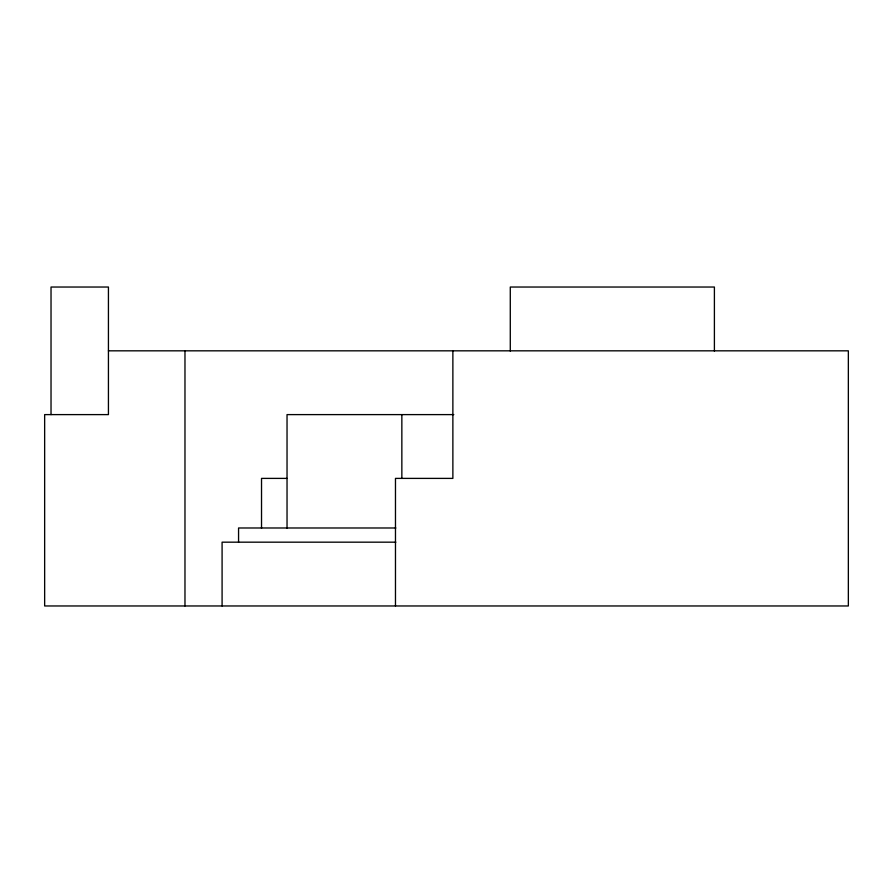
<?xml version="1.0" encoding="UTF-8"?>
<svg xmlns="http://www.w3.org/2000/svg" width="893" height="893" viewBox="0 0 893 893"><rect width="100%" height="100%" fill="white"/><g stroke="black" fill="none" stroke-linecap="round" stroke-linejoin="round"><path stroke-width="1.34" d="M108.433 350.826L848.35 350.826L848.35 605.967L44.65 605.967L44.65 414.609L108.433 414.609L108.433 287.033L51.024 287.033L51.024 414.609M453.8 414.609L287.033 414.609L287.033 528.31M287.033 478.391L261.526 478.391L261.526 528.31M395.845 527.986L238.565 527.986L238.565 542.174M395.845 542.174L222.089 542.174L222.089 605.967M714.4 351.105L714.4 287.033L510.283 287.033L510.283 351.105M452.874 350.826L452.874 478.391L395.476 478.391L395.476 605.967M401.85 414.609L401.85 478.391M184.974 350.826L184.974 605.967"/></g></svg>
